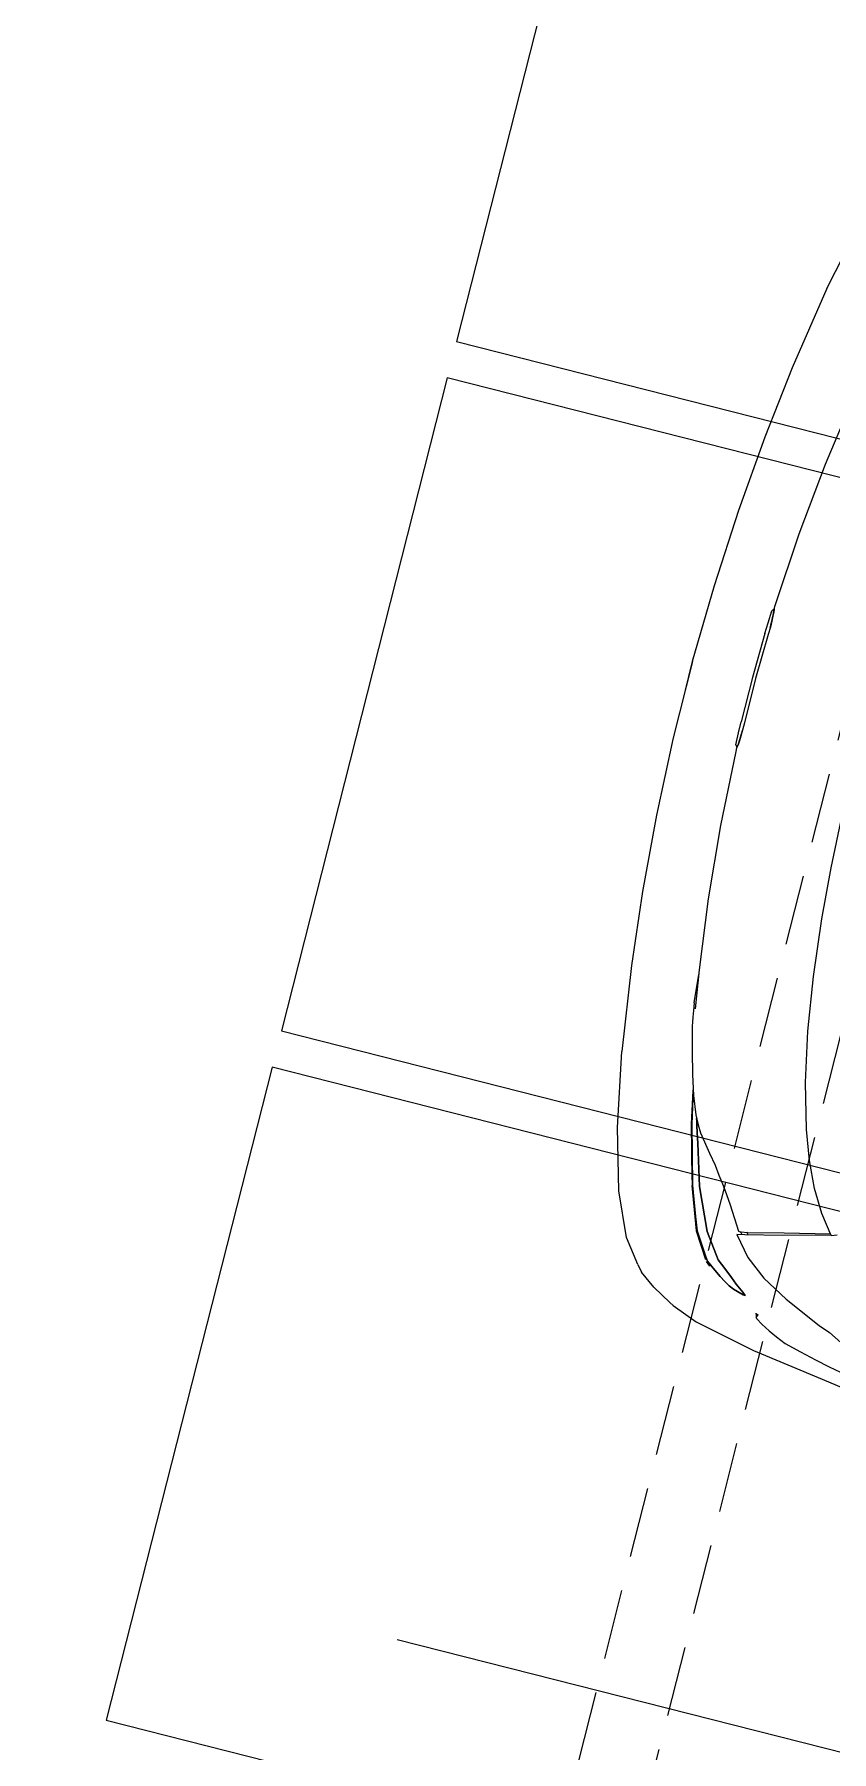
# Model space of a CAD drawing. Header units: inches. Extents: x 6322 to 85903, y -36042 to 7673.
# Drawn here: x 76157.5 to 76200.1, y 763.2 to 854.9 of the extents above; entities that cross this region are included whole.
import ezdxf

# ---------------------------------------------------------------- set-up
doc = ezdxf.new("R2010")
doc.units = ezdxf.units.IN
doc.header["$LTSCALE"] = 10
doc.linetypes.add('Amconstr', pattern=[9999, 9999, 0])
doc.linetypes.add('HIDDEN2', pattern=[0.1875, 0.125, -0.0625])
for name, color, linetype in [('ADSK_ASSOC_ENTITY_BACKUPS', 7, 'Continuous'), ('CAR1', 250, 'Continuous'), ('PARK LINE', 2, 'Continuous'), ('SHADE I SEC BEAM', 11, 'HIDDEN2'), ('SOLAR PANEL', 10, 'Continuous'), ('WALL', 4, 'Continuous')]:
    doc.layers.add(name, color=color, linetype=linetype)

# ---------------------------------------------------------------- blocks, each defined once
blk = doc.blocks.new('*U116')
at = {"layer": 'PARK LINE', "linetype": 'Amconstr', "lineweight": 25}
blk.add_line((218.073, -55.399), (-218.073, 55.399), dxfattribs=at)
blk = doc.blocks.new('*U73')
at = {"layer": 'PARK LINE', "color": 0, "linetype": 'ByBlock', "lineweight": -2}
blk.add_blockref('*U116', (-26.099, -102.737), dxfattribs=at)
blk = doc.blocks.new('*U167')
at = {"layer": 'SOLAR PANEL'}
blk.add_lwpolyline([(-39, 18), (-39, -18), (39, -18), (39, 18)], close=True, dxfattribs=at)
blk = doc.blocks.new('*U170')
at = {"layer": 'SOLAR PANEL', "color": 0, "linetype": 'ByBlock', "lineweight": -2}
for p in [(0, 190), (0, 152), (0, 114)]:
    blk.add_blockref('*U167', p, dxfattribs=at)
blk = doc.blocks.new('*U112')
at = {"layer": 'SOLAR PANEL', "xscale": -1, "rotation": 165.7461911174656}
blk.add_blockref('*U170', (-184.487, 86.074), dxfattribs=at)
blk = doc.blocks.new('*U117')
at = {"layer": 'ADSK_ASSOC_ENTITY_BACKUPS', "linetype": 'Amconstr', "lineweight": 25}
blk.add_blockref('*U112', (0, 0), dxfattribs=at)
at = {"layer": 'SOLAR PANEL', "color": 0, "linetype": 'ByBlock', "lineweight": -2}
blk.add_blockref('*U112', (0, 0), dxfattribs=at)
blk = doc.blocks.new('*U150')
at = {"layer": 'SHADE I SEC BEAM', "ltscale": 3}
blk.add_lwpolyline([(-119.447, -478.315), (-123.324, -477.33), (119.447, 478.315), (123.324, 477.33)], close=True, dxfattribs=at)
blk = doc.blocks.new('*U151')
at = {"layer": 'WALL', "color": 0, "linetype": 'ByBlock', "lineweight": -2}
blk.add_blockref('*U150', (0, 0), dxfattribs=at)
blk = doc.blocks.new('A$C6e495745')
at = {"layer": 'CAR1'}
for p, q in [((175.843, 76.994), (172.614, 77.444)), ((175.647, 76.26), (172.481, 76.823)), ((176.46, 76.08), (175.647, 76.26)), ((179.787, 76.465), (175.843, 76.994)), ((183.14, 75.78), (179.787, 76.465)), ((177.334, 75.879), (176.46, 76.08)), ((178.245, 75.664), (177.334, 75.879)), ((178.793, 75.434), (178.245, 75.664)), ((179.251, 75.229), (178.793, 75.434)), ((184.549, 75.255), (183.14, 75.78)), ((184.549, 75.255), (184.767, 75.15)), ((176.113, 74.487), (175.383, 74.83)), ((176.738, 74.269), (176.113, 74.487)), ((179.71, 74.991), (179.251, 75.229)), ((180.046, 74.79), (179.71, 74.991)), ((180.045, 74.538), (180.119, 74.699)), ((180.046, 74.79), (180.119, 74.699)), ((180.149, 74.522), (180.053, 74.555)), ((180.095, 74.646), (180.11, 74.638)), ((180.11, 74.638), (180.154, 74.506)), ((185.809, 74.572), (184.767, 75.15)), ((185.809, 74.572), (186.645, 73.972)), ((178.809, 73.358), (176.738, 74.269)), ((180.973, 73.742), (181.146, 73.596)), ((181.091, 73.741), (180.973, 73.742)), ((181.146, 73.596), (180.973, 73.742)), ((180.973, 73.742), (181.091, 73.741)), ((181.665, 73.572), (181.091, 73.741)), ((181.091, 73.741), (181.665, 73.572)), ((181.146, 73.596), (181.602, 73.287)), ((181.602, 73.287), (181.146, 73.596)), ((181.927, 73.469), (181.665, 73.572)), ((181.665, 73.572), (181.927, 73.469)), ((182.223, 73.302), (181.927, 73.469)), ((181.927, 73.469), (182.223, 73.302)), ((186.952, 73.625), (186.645, 73.972)), ((186.952, 73.625), (187.903, 72.388)), ((180.252, 72.594), (178.809, 73.358)), ((181.362, 71.744), (180.252, 72.594)), ((181.602, 73.287), (181.939, 73)), ((181.939, 73), (181.602, 73.287)), ((181.939, 73), (182.392, 72.636)), ((182.392, 72.636), (181.939, 73)), ((182.52, 73.114), (182.223, 73.302)), ((182.223, 73.302), (182.52, 73.114)), ((182.392, 72.636), (182.864, 72.271)), ((182.864, 72.271), (182.392, 72.636)), ((182.891, 72.858), (182.52, 73.114)), ((182.52, 73.114), (182.891, 72.858)), ((183.392, 72.494), (182.891, 72.858)), ((182.891, 72.858), (183.392, 72.494)), ((183.465, 72.531), (183.215, 72.724)), ((183.534, 72.295), (183.392, 72.494)), ((183.392, 72.494), (183.534, 72.295)), ((182.25, 70.708), (181.362, 71.744)), ((182.864, 72.271), (183.819, 70.959)), ((183.819, 70.959), (182.864, 72.271)), ((184.393, 71.085), (183.529, 72.435)), ((184.007, 71.596), (183.534, 72.295)), ((183.534, 72.295), (184.007, 71.596)), ((184.345, 71.076), (184.007, 71.596)), ((184.007, 71.596), (184.345, 71.076)), ((187.903, 72.388), (188.94, 70.089)), ((181.842, 70.614), (182.25, 70.708)), ((181.98, 70.646), (182.076, 70.534)), ((183.819, 70.959), (184.852, 68.754)), ((184.852, 68.754), (183.819, 70.959)), ((184.626, 70.357), (184.345, 71.076)), ((184.345, 71.076), (184.626, 70.357)), ((185.258, 68.806), (184.393, 71.085)), ((177.379, 69.44), (179.874, 70.132)), ((179.84, 69.969), (177.427, 69.381)), ((181.724, 70.45), (179.84, 69.969)), ((179.874, 70.132), (181.842, 70.614)), ((181.664, 70.571), (181.762, 70.457)), ((182.065, 70.519), (181.724, 70.45)), ((182.085, 70.519), (182.065, 70.519)), ((182.076, 70.534), (182.089, 70.512)), ((182.218, 70.518), (182.12, 70.518)), ((183.004, 69.264), (182.218, 70.518)), ((185.227, 68.784), (184.626, 70.357)), ((184.626, 70.357), (185.227, 68.784)), ((188.94, 70.089), (189.889, 66.85)), ((177.367, 69.455), (177.075, 69.337)), ((177.367, 69.455), (178.161, 68.454)), ((183.497, 68.574), (183.004, 69.264)), ((178.161, 68.454), (178.882, 67.256)), ((183.746, 68.208), (183.497, 68.574)), ((184.009, 67.896), (183.746, 68.208)), ((184.33, 67.438), (184.009, 67.896)), ((184.852, 68.754), (185.53, 66.54)), ((185.53, 66.54), (184.852, 68.754)), ((186.11, 65.635), (185.227, 68.784)), ((185.227, 68.784), (186.11, 65.635)), ((186.144, 65.639), (185.343, 68.508)), ((178.882, 67.256), (179.532, 65.878)), ((184.793, 66.886), (184.33, 67.438)), ((185.535, 65.973), (184.793, 66.886)), ((185.53, 66.54), (185.703, 66.007)), ((185.703, 66.007), (185.53, 66.54)), ((189.889, 66.85), (190.724, 62.862)), ((179.532, 65.878), (180.116, 64.328)), ((185.773, 65.595), (185.535, 65.973)), ((185.703, 66.007), (185.831, 65.632)), ((185.831, 65.632), (185.703, 66.007)), ((186.035, 65.104), (185.773, 65.595)), ((185.831, 65.632), (185.898, 65.399)), ((185.898, 65.399), (185.831, 65.632)), ((185.898, 65.399), (185.937, 65.288)), ((185.937, 65.288), (185.898, 65.399)), ((186.502, 63.855), (186.11, 65.635)), ((186.11, 65.635), (186.502, 63.855)), ((186.451, 64.24), (186.144, 65.639)), ((180.116, 64.328), (180.821, 61.915)), ((186.412, 64.136), (186.035, 65.104)), ((186.752, 63.073), (186.412, 64.136)), ((187.102, 61.896), (186.752, 63.073)), ((191.425, 58.292), (190.724, 62.862)), ((180.821, 61.915), (181.405, 59.24)), ((187.196, 61.546), (187.102, 61.896)), ((187.326, 61.056), (187.196, 61.546)), ((187.449, 60.584), (187.326, 61.056)), ((187.492, 60.371), (187.449, 60.584)), ((187.529, 60.109), (187.492, 60.371)), ((187.513, 59.647), (187.856, 57.578)), ((187.587, 59.759), (187.529, 60.109)), ((187.66, 59.343), (187.587, 59.759)), ((181.405, 59.24), (181.876, 56.339)), ((187.66, 59.343), (187.816, 57.814)), ((191.875, 54.323), (191.425, 58.292)), ((187.856, 57.578), (188.369, 53.785)), ((181.876, 56.339), (182.238, 53.251)), ((192.21, 50.186), (191.875, 54.323)), ((182.238, 53.251), (182.467, 50.482)), ((188.369, 53.785), (188.754, 49.83)), ((182.467, 50.482), (182.625, 47.629)), ((188.754, 49.83), (188.997, 45.795)), ((192.422, 45.965), (192.21, 50.186)), ((192.496, 41.759), (192.422, 45.965)), ((188.953, 44.938), (188.964, 45.206)), ((188.964, 45.124), (188.953, 44.872)), ((188.964, 45.206), (188.979, 45.433)), ((188.979, 45.375), (188.964, 45.124)), ((188.979, 45.433), (188.999, 45.589)), ((189.009, 45.573), (188.979, 45.375)), ((188.997, 45.795), (189.001, 45.6)), ((188.999, 45.589), (189.001, 45.6)), ((189.101, 45.468), (189.009, 45.573)), ((189.101, 45.468), (189.121, 44.809)), ((188.948, 44.611), (188.953, 44.938)), ((188.952, 44.202), (188.948, 44.611)), ((188.953, 44.872), (188.949, 44.579)), ((189, 41.759), (188.952, 44.202)), ((189.121, 44.809), (189.137, 44.198)), ((189.171, 41.759), (189.137, 44.198)), ((192.499, 41.759), (192.453, 44.173)), ((188.952, 39.316), (189, 41.759)), ((189.137, 39.321), (189.171, 41.759)), ((192.422, 37.552), (192.499, 41.759)), ((188.948, 38.908), (188.952, 39.316)), ((188.953, 38.581), (188.948, 38.908)), ((188.949, 38.938), (188.953, 38.646)), ((188.953, 38.646), (188.964, 38.395)), ((188.964, 38.312), (188.953, 38.581)), ((189.121, 38.71), (189.101, 38.056)), ((189.137, 39.321), (189.121, 38.71)), ((188.997, 37.724), (188.754, 33.689)), ((188.964, 38.395), (188.979, 38.168)), ((188.979, 38.086), (188.964, 38.312)), ((188.979, 38.168), (189.009, 37.95)), ((188.999, 37.929), (188.979, 38.086)), ((189.001, 37.918), (188.997, 37.724)), ((189.001, 37.918), (188.999, 37.929)), ((189.009, 37.95), (189.101, 38.056)), ((192.21, 33.332), (192.422, 37.552)), ((188.754, 33.689), (188.369, 29.733)), ((191.875, 29.194), (192.21, 33.332)), ((188.369, 29.733), (187.816, 25.702)), ((191.425, 25.227), (191.875, 29.194)), ((190.724, 20.656), (191.425, 25.227)), ((190.724, 20.656), (189.889, 16.668))]:
    blk.add_line(p, q, dxfattribs=at)

msp = doc.modelspace()

# ---------------------------------------------------------------- block references
at = {"layer": 'CAR1', "rotation": 164.9497587353136}
msp.add_blockref('A$C6e495745', (76389.42241, 811.75925), dxfattribs=at)
at = {"layer": 'PARK LINE', "linetype": 'Amconstr', "lineweight": 25, "xscale": -1, "rotation": 151.4923822348115}
msp.add_blockref('*U73', (76368.88493, 611.0171), dxfattribs=at)
at = {"layer": 'SOLAR PANEL', "linetype": 'Amconstr', "lineweight": 25, "xscale": -1, "rotation": 151.4923822348075}
msp.add_blockref('*U117', (76378.73364, 649.78568), dxfattribs=at)
at = {"layer": 'WALL'}
msp.add_blockref('*U151', (76280.8573, 1125.53059), dxfattribs=at)

doc.saveas('drawing.dxf')
